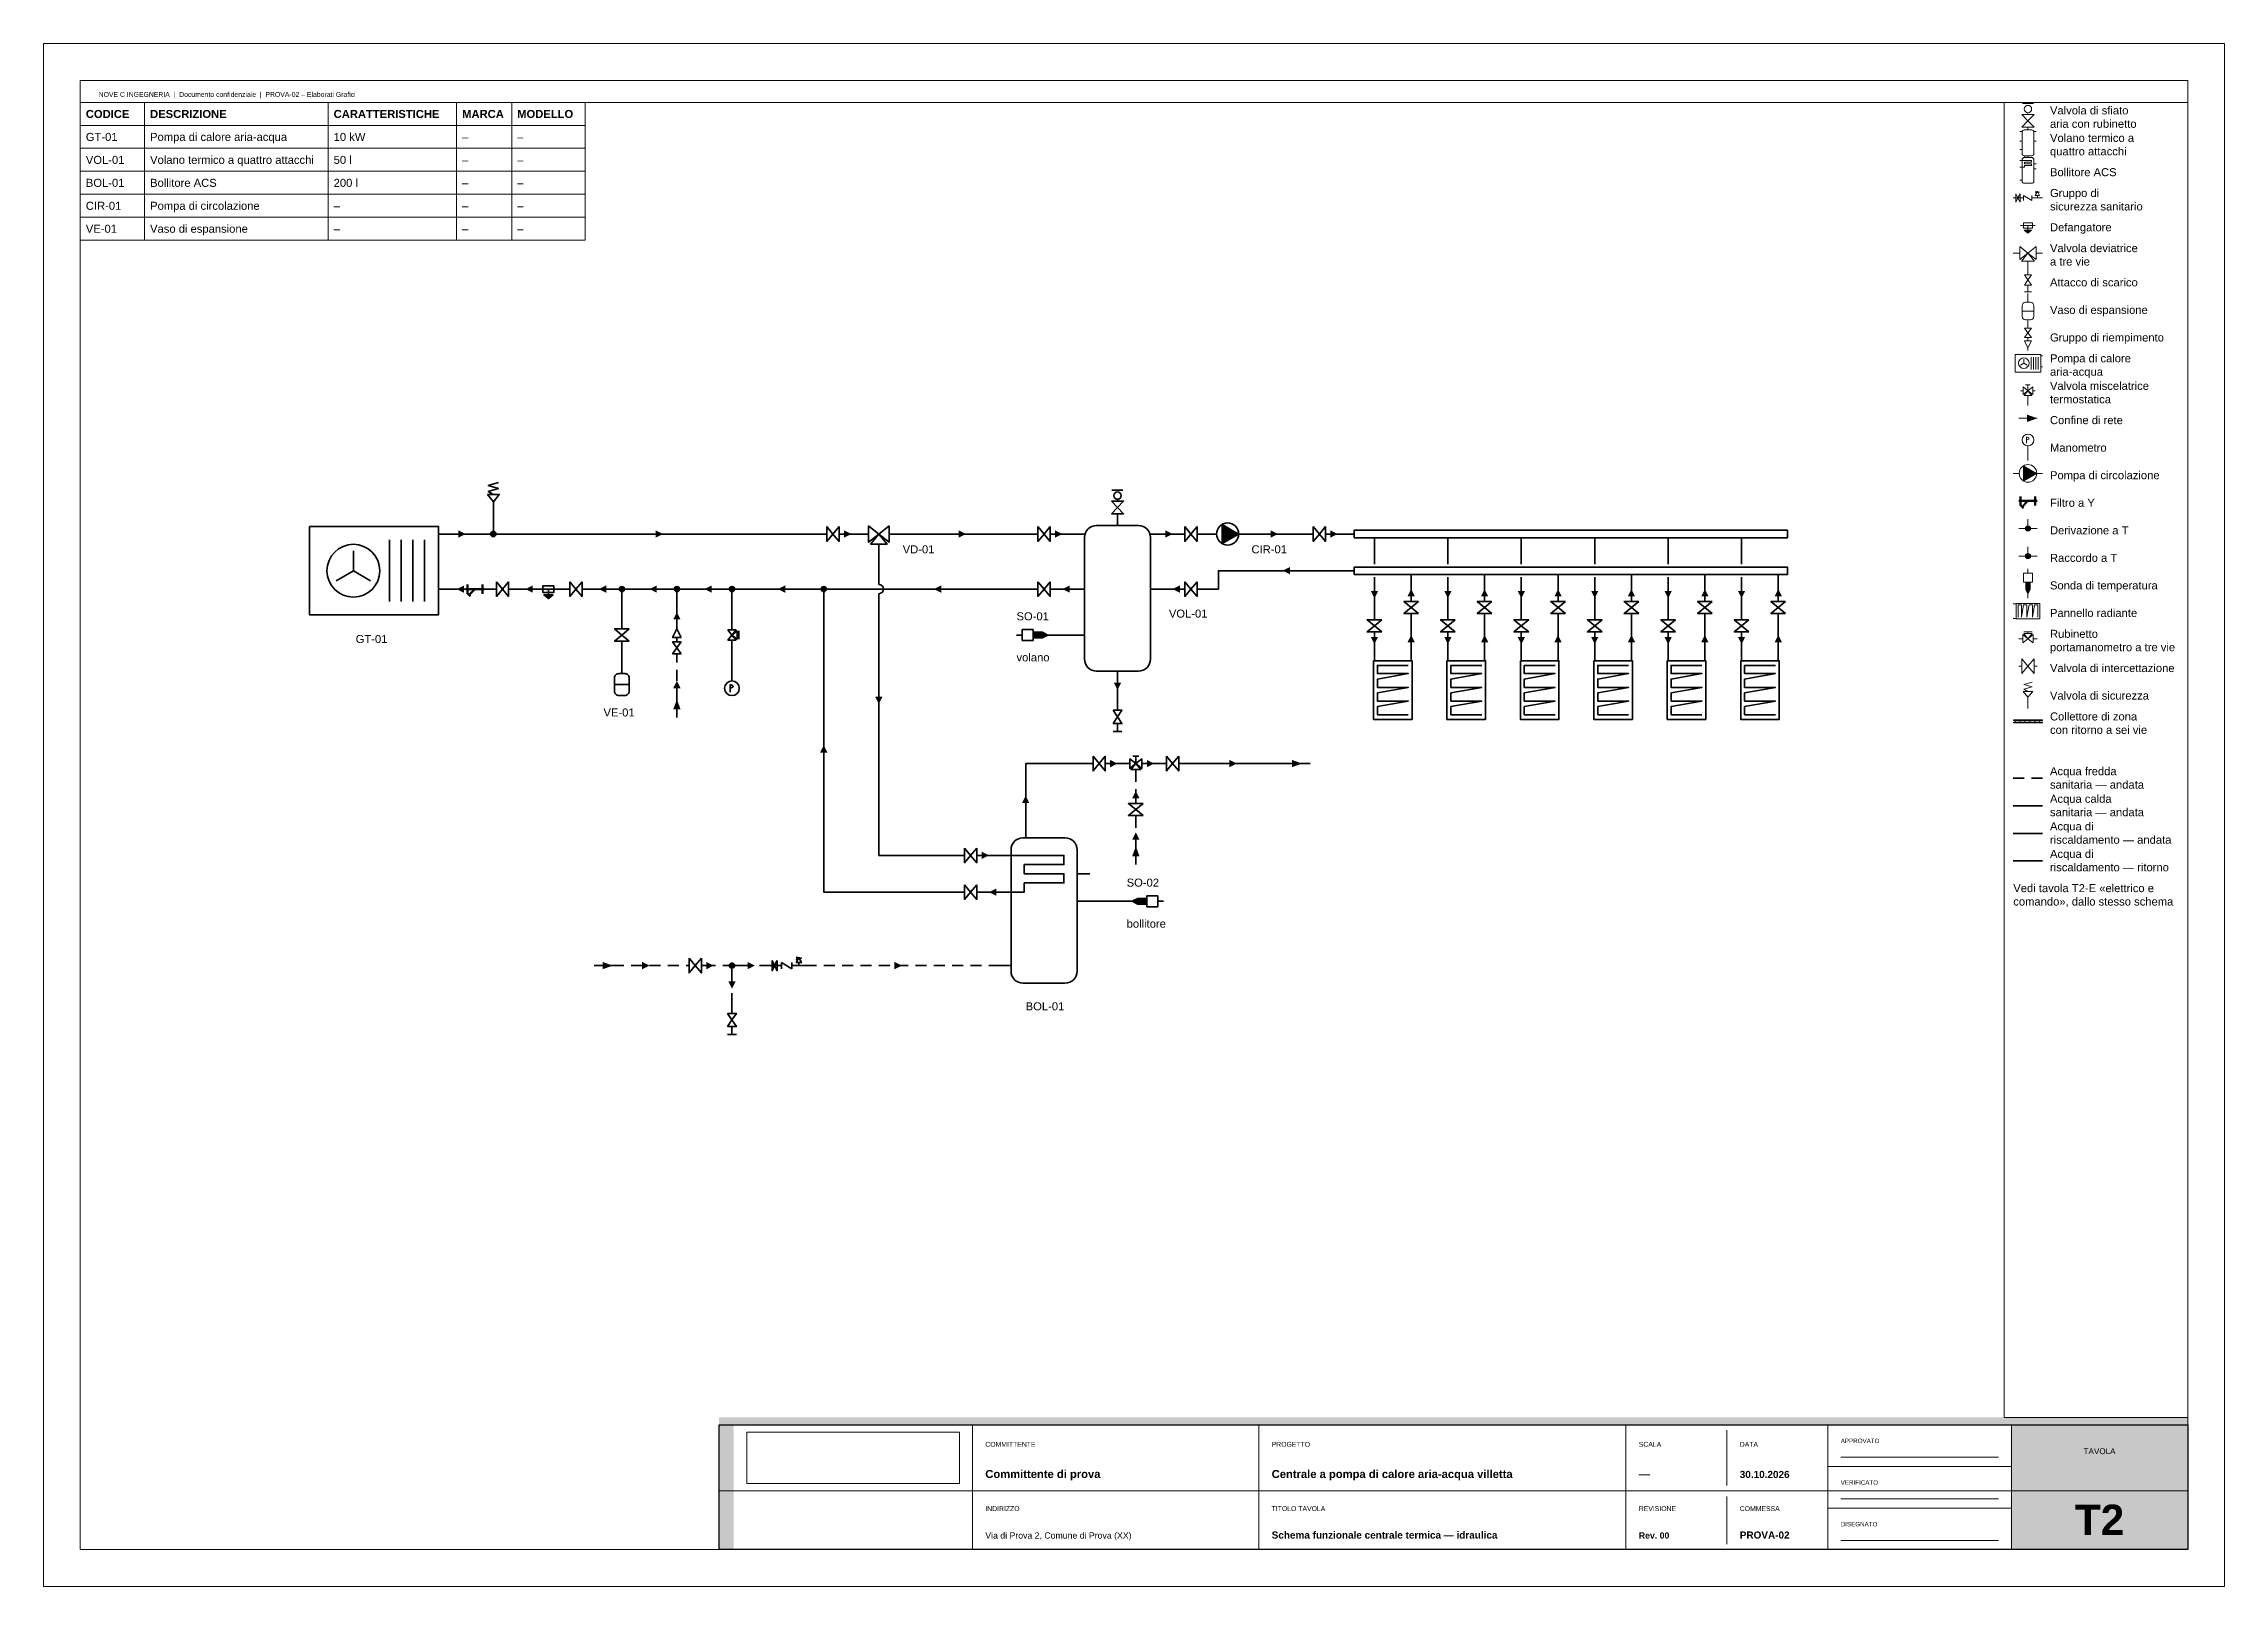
# Paper-space layout 'A2' of a CAD drawing. Header units: millimetres. Extents: x 0 to 594, y 0 to 420.
# The model-space entities are those that its viewports show. They can reach past a viewport. Long polylines and large blocks are cut down to what shows.
import ezdxf
from ezdxf.enums import TextEntityAlignment as Align

# ---------------------------------------------------------------- set-up
doc = ezdxf.new("R2010")
doc.units = ezdxf.units.MM
doc.linetypes.add('NOVEC_TRATTO_3_2', pattern=[5, 3, -2])
doc.layers.add('G-ANNO-NPLT', color=7, linetype='Continuous', lineweight=18, plot=False)
for name, color, linetype, lineweight in [('G-ANNO-TTLB', 7, 'Continuous', 18), ('M-ANNO-IDEN', 7, 'Continuous', 18), ('M-ANNO-LEGN', 7, 'Continuous', 18), ('M-ANNO-SCHD', 7, 'Continuous', 18), ('M-DIAG-EQPM', 7, 'Continuous', 35)]:
    doc.layers.add(name, color=color, linetype=linetype, lineweight=lineweight)
for name, color, linetype, lineweight, true_color in [('M-HWTR-RETN', 142, 'Continuous', 35, 0x2471a3), ('M-HWTR-SPLY', 22, 'Continuous', 35, 0xc0392b), ('P-DOMW-CPIP', 161, 'NOVEC_TRATTO_3_2', 35, 0x5dade2), ('P-DOMW-HPIP', 30, 'Continuous', 35, 0xd68910)]:
    doc.layers.add(name, color=color, linetype=linetype, lineweight=lineweight, true_color=true_color)
doc.styles.add('NOVEC_ARIAL', font='arial.ttf')
doc.styles.add('NOVEC_ARIAL_GRASSETTO', font='arialbd.ttf')
picture_1 = doc.add_image_def('image1.jpg', size_in_pixel=(2961, 716))

# ---------------------------------------------------------------- blocks, each defined once
blk = doc.blocks.new('NoveC_FlowArrow')
h = blk.add_hatch(color=0)
h.dxf.hatch_style = 1
h.paths.add_polyline_path([(0, 0), (-2, 1), (-2, -1)])
blk = doc.blocks.new('NoveC_ZoneManifoldPair6')
at = {"color": 0, "linetype": 'Continuous', "lineweight": -2}
for p, q in [((0, -2.5), (2, -2.5)), ((7.5, -3.5), (7.5, -10.75)), ((27.5, -3.5), (27.5, -10.75)), ((47.5, -3.5), (47.5, -10.75)), ((67.5, -3.5), (67.5, -10.75)), ((87.5, -3.5), (87.5, -10.75)), ((107.5, -3.5), (107.5, -10.75)), ((0, -12.5), (2, -12.5)), ((7.5, -14.25), (7.5, -15)), ((17.5, -13.5), (17.5, -15)), ((27.5, -14.25), (27.5, -15)), ((37.5, -13.5), (37.5, -15)), ((47.5, -14.25), (47.5, -15)), ((57.5, -13.5), (57.5, -15)), ((67.5, -14.25), (67.5, -15)), ((77.5, -13.5), (77.5, -15)), ((87.5, -14.25), (87.5, -15)), ((97.5, -13.5), (97.5, -15)), ((107.5, -14.25), (107.5, -15)), ((117.5, -13.5), (117.5, -15))]:
    blk.add_line(p, q, dxfattribs=at)
for points in [[(2, -1.5), (120, -1.5), (120, -3.5), (2, -3.5)], [(2, -11.5), (120, -11.5), (120, -13.5), (2, -13.5)]]:
    blk.add_lwpolyline(points, close=True, dxfattribs=at)
blk = doc.blocks.new('NoveC_UnderfloorPanel')
at = {"color": 0, "linetype": 'Continuous', "lineweight": -2}
for p, q in [((0, -2.5), (2, -2.5)), ((0, -12.5), (2, -12.5))]:
    blk.add_line(p, q, dxfattribs=at)
blk.add_lwpolyline([(2, -2.25), (18, -2.25), (18, -12.75), (2, -12.75)], close=True, dxfattribs=at)
blk.add_lwpolyline([(3.28, -11.7), (3.28, -3.3), (5.52, -3.3), (5.52, -11.7), (7.0133, -3.3), (9.2533, -3.3), (9.2533, -11.7), (10.7467, -3.3), (12.9867, -3.3), (12.9867, -11.7), (14.48, -3.3), (16.72, -3.3), (16.72, -11.7)], dxfattribs=at)
blk = doc.blocks.new('NoveC_TeeBranch')
at = {"linetype": 'Continuous', "lineweight": -2}
h = blk.add_hatch(color=0, dxfattribs=at)
h.dxf.hatch_style = 1
h.paths.add_polyline_path([(1.8, -2.5, 1), (3.2, -2.5, 1)])
at = {"color": 0, "linetype": 'Continuous', "lineweight": -2}
for p, q in [((2.5, 0), (2.5, -2.5)), ((0, -2.5), (5, -2.5))]:
    blk.add_line(p, q, dxfattribs=at)
blk.add_circle((2.5, -2.5), 0.7, dxfattribs=at)
blk = doc.blocks.new('NoveC_NetworkBoundary')
at = {"color": 0, "linetype": 'Continuous', "lineweight": -2}
blk.add_line((0, -2.5), (5, -2.5), dxfattribs=at)
blk = doc.blocks.new('NoveC_DrainConnection')
at = {"color": 0, "linetype": 'Continuous', "lineweight": -2}
for p, q in [((2.5, 0), (2.5, -3)), ((1.3, -8.8), (3.7, -8.8)), ((2.5, -6.6), (2.5, -8.8))]:
    blk.add_line(p, q, dxfattribs=at)
for points in [[(1.3, -3), (3.7, -3), (2.5, -4.8)], [(1.3, -6.6), (3.7, -6.6), (2.5, -4.8)]]:
    blk.add_lwpolyline(points, close=True, dxfattribs=at)
blk = doc.blocks.new('NoveC_HeatPumpAirWater')
at = {"color": 0, "linetype": 'Continuous', "lineweight": -2}
for p, q in [((40, -5), (37.6, -5)), ((14.368, -15), (14.368, -9.6)), ((24.224, -6.6), (24.224, -23.4)), ((27.392, -6.6), (27.392, -23.4)), ((30.56, -6.6), (30.56, -23.4)), ((33.728, -6.6), (33.728, -23.4)), ((14.368, -15), (9.688, -17.736)), ((14.368, -15), (19.048, -17.736)), ((40, -20), (37.6, -20))]:
    blk.add_line(p, q, dxfattribs=at)
blk.add_lwpolyline([(2.4, -3), (37.6, -3), (37.6, -27), (2.4, -27)], close=True, dxfattribs=at)
blk.add_circle((14.368, -15), 7.2, dxfattribs=at)
blk = doc.blocks.new('NoveC_BufferFourPort')
at = {"color": 0, "linetype": 'Continuous', "lineweight": -2}
for p, q in [((12.5, 0), (12.5, -2.7)), ((0, -5), (3.5, -5)), ((25, -5), (21.5, -5)), ((0, -20), (3.5, -20)), ((25, -20), (21.5, -20)), ((0, -32.5), (3.5, -32.5)), ((12.5, -45), (12.5, -42.3))]:
    blk.add_line(p, q, dxfattribs=at)
blk.add_lwpolyline([(6.74, -2.7), (18.26, -2.7, -0.414214), (21.5, -5.94), (21.5, -39.06, -0.414214), (18.26, -42.3), (6.74, -42.3, -0.414214), (3.5, -39.06), (3.5, -5.94, -0.414214)], format="xyb", close=True, dxfattribs=at)
blk = doc.blocks.new('NoveC_AirVentWithValve')
at = {"color": 0, "linetype": 'Continuous', "lineweight": -2}
for p, q in [((1, -0.525), (4, -0.525)), ((2.5, -3.05), (2.5, -3.525)), ((2.5, -6.975), (2.5, -7.5))]:
    blk.add_line(p, q, dxfattribs=at)
for points in [[(0.8333, -3.525), (4.1667, -3.525), (2.5, -5.25)], [(0.8333, -6.975), (4.1667, -6.975), (2.5, -5.25)]]:
    blk.add_lwpolyline(points, close=True, dxfattribs=at)
blk.add_circle((2.5, -2.05), 1, dxfattribs=at)
blk = doc.blocks.new('NoveC_TemperatureProbe')
at = {"linetype": 'Continuous', "lineweight": -2}
h = blk.add_hatch(color=0, dxfattribs=at)
h.dxf.hatch_style = 1
h.paths.add_polyline_path([(1.75, -4.5), (3.25, -4.5), (3.25, -7), (2.5, -8.5), (1.75, -7)])
at = {"color": 0, "linetype": 'Continuous', "lineweight": -2}
for p, q in [((2.5, 0), (2.5, -1.5)), ((2.5, -8.5), (2.5, -10))]:
    blk.add_line(p, q, dxfattribs=at)
for points in [[(1, -1.5), (4, -1.5), (4, -4.5), (1, -4.5)], [(1.75, -4.5), (3.25, -4.5), (3.25, -7), (2.5, -8.5), (1.75, -7)]]:
    blk.add_lwpolyline(points, close=True, dxfattribs=at)
blk = doc.blocks.new('NoveC_DhwCylinder')
at = {"color": 0, "linetype": 'Continuous', "lineweight": -2}
for p, q in [((7.5, 0), (7.5, -2.7)), ((25, -12.5), (21.5, -12.5)), ((25, -20), (21.5, -20)), ((0, -37.5), (3.5, -37.5))]:
    blk.add_line(p, q, dxfattribs=at)
blk.add_lwpolyline([(6.74, -2.7), (18.26, -2.7, -0.414214), (21.5, -5.94), (21.5, -39.06, -0.414214), (18.26, -42.3), (6.74, -42.3, -0.414214), (3.5, -39.06), (3.5, -5.94, -0.414214)], format="xyb", close=True, dxfattribs=at)
blk.add_lwpolyline([(0, -7.5), (7.1, -7.5), (17.9, -7.5), (17.9, -10), (7.1, -10), (7.1, -12.5), (17.9, -12.5), (17.9, -15), (7.1, -15), (7.1, -17.5), (0, -17.5)], dxfattribs=at)
blk = doc.blocks.new('NoveC_MixingValveThermostatic')
at = {"color": 0, "linetype": 'Continuous', "lineweight": -2}
for p, q in [((0, -5), (0.85, -5)), ((1.7, -3), (3.3, -3)), ((2.5, -5), (2.5, -3)), ((4.15, -5), (5, -5)), ((2.5, -6.65), (2.5, -10))]:
    blk.add_line(p, q, dxfattribs=at)
for points in [[(0.85, -3.68), (0.85, -6.32), (2.5, -5)], [(1.18, -6.65), (3.82, -6.65), (2.5, -5)], [(4.15, -3.68), (4.15, -6.32), (2.5, -5)]]:
    blk.add_lwpolyline(points, close=True, dxfattribs=at)
blk = doc.blocks.new('NoveC_ValveSafety')
at = {"color": 0, "linetype": 'Continuous', "lineweight": -2}
blk.add_line((2.5, -10), (2.5, -6.2), dxfattribs=at)
blk.add_lwpolyline([(0.9, -4.2), (4.1, -4.2), (2.5, -6.2)], close=True, dxfattribs=at)
blk.add_lwpolyline([(2.5, -4.2), (1.1, -3.4), (3.9, -2.6), (1.1, -1.8), (3.9, -1)], dxfattribs=at)
blk = doc.blocks.new('NoveC_DivertingValve3way')
at = {"color": 0, "linetype": 'Continuous', "lineweight": -2}
for p, q in [((0, -5), (2.2, -5)), ((7.8, -5), (10, -5)), ((5, -7.8), (5, -10))]:
    blk.add_line(p, q, dxfattribs=at)
for points in [[(2.2, -2.76), (2.2, -7.24), (5, -5)], [(2.76, -7.8), (7.24, -7.8), (5, -5)], [(7.8, -2.76), (7.8, -7.24), (5, -5)]]:
    blk.add_lwpolyline(points, close=True, dxfattribs=at)
blk = doc.blocks.new('NoveC_ExpansionConnection')
at = {"color": 0, "linetype": 'Continuous', "lineweight": -2}
for p, q in [((2.5, 0), (2.5, -3)), ((0.5, -6), (4.5, -6))]:
    blk.add_line(p, q, dxfattribs=at)
blk.add_lwpolyline([(1.7, -3), (3.3, -3, -0.414214), (4.5, -4.2), (4.5, -7.8, -0.414214), (3.3, -9), (1.7, -9, -0.414214), (0.5, -7.8), (0.5, -4.2, -0.414214)], format="xyb", close=True, dxfattribs=at)
blk = doc.blocks.new('NoveC_FillingUnit')
at = {"color": 0, "linetype": 'Continuous', "lineweight": -2}
for p, q in [((2.5, 0), (2.5, -2.4)), ((2.5, -5.6), (2.5, -6.8)), ((2.5, -9.2), (2.5, -10))]:
    blk.add_line(p, q, dxfattribs=at)
for points in [[(1.3, -2.4), (3.7, -2.4), (2.5, -4)], [(1.3, -5.6), (3.7, -5.6), (2.5, -4)], [(1.3, -6.8), (3.7, -6.8), (2.5, -9.2)]]:
    blk.add_lwpolyline(points, close=True, dxfattribs=at)
blk = doc.blocks.new('NoveC_PressureGauge')
at = {"color": 0, "linetype": 'Continuous', "lineweight": -2}
blk.add_line((2.5, -10), (2.5, -5), dxfattribs=at)
blk.add_circle((2.5, -3), 2, dxfattribs=at)
blk = doc.blocks.new('NoveC_PressureGauge_Lettera')
at = {"color": 0, "linetype": 'Continuous', "lineweight": -2}
blk.add_line((-0.5, 1), (-0.5, -1.1), dxfattribs=at)
blk.add_lwpolyline([(-0.5, 1), (-0.24, 0.92), (-0.03, 0.83), (0.14, 0.75), (0.26, 0.67), (0.33, 0.58), (0.35, 0.5), (0.33, 0.42), (0.26, 0.33), (0.14, 0.25), (-0.03, 0.17), (-0.24, 0.08), (-0.5, 0)], dxfattribs=at)
blk = doc.blocks.new('NoveC_TeeJunction')
at = {"linetype": 'Continuous', "lineweight": -2}
h = blk.add_hatch(color=0, dxfattribs=at)
h.dxf.hatch_style = 1
h.paths.add_polyline_path([(1.8, -2.5, 1), (3.2, -2.5, 1)])
at = {"color": 0, "linetype": 'Continuous', "lineweight": -2}
for p, q in [((2.5, 0), (2.5, -2.5)), ((0, -2.5), (5, -2.5))]:
    blk.add_line(p, q, dxfattribs=at)
blk.add_circle((2.5, -2.5), 0.7, dxfattribs=at)
blk = doc.blocks.new('NoveC_ValveIsolation')
at = {"color": 0, "linetype": 'Continuous', "lineweight": -2}
for p, q in [((0, -2.5), (0.8333, -2.5)), ((4.1667, -2.5), (5, -2.5))]:
    blk.add_line(p, q, dxfattribs=at)
for points in [[(0.8333, -0.5), (0.8333, -4.5), (2.5, -2.5)], [(4.1667, -0.5), (4.1667, -4.5), (2.5, -2.5)]]:
    blk.add_lwpolyline(points, close=True, dxfattribs=at)
blk = doc.blocks.new('NoveC_DhwSafetyGroup')
at = {"color": 0, "linetype": 'Continuous', "lineweight": -2}
for p, q in [((0, -2.5), (3.5, -2.5)), ((3.5, -1.66), (3.5, -3.34)), ((3.5, -1.66), (6.3, -3.34)), ((6.3, -1.66), (6.3, -3.34)), ((6.3, -2.5), (10, -2.5)), ((8.2, -2.5), (8.2, -1.7))]:
    blk.add_line(p, q, dxfattribs=at)
for points in [[(0.9, -1.1), (0.9, -3.9), (1.6, -2.5)], [(2.3, -1.1), (2.3, -3.9), (1.6, -2.5)], [(7.5, -1.7), (8.9, -1.7), (8.2, -0.3)]]:
    blk.add_lwpolyline(points, close=True, dxfattribs=at)
blk.add_lwpolyline([(8.2, -0.3), (7.5, -0.8), (8.9, -0.5), (7.5, -0.2)], dxfattribs=at)
blk = doc.blocks.new('NoveC_DirtSeparator')
at = {"linetype": 'Continuous', "lineweight": -2}
h = blk.add_hatch(color=0, dxfattribs=at)
h.dxf.hatch_style = 1
h.paths.add_polyline_path([(1.25, -6.6), (3.75, -6.6), (2.5, -7.6)])
at = {"color": 0, "linetype": 'Continuous', "lineweight": -2}
for p, q in [((0, -5), (5, -5)), ((2.5, -5), (2.5, -7.6))]:
    blk.add_line(p, q, dxfattribs=at)
for points in [[(1, -4.1), (4, -4.1), (4, -5.9), (1, -5.9)], [(1.25, -6.6), (3.75, -6.6), (2.5, -7.6)]]:
    blk.add_lwpolyline(points, close=True, dxfattribs=at)
blk = doc.blocks.new('NoveC_Strainer')
at = {"color": 0, "linetype": 'Continuous', "lineweight": -2}
for p, q in [((0, -2.5), (5, -2.5)), ((0.5, -1.25), (0.5, -3.75)), ((0.5464, -3.7464), (1.2536, -4.4536)), ((2.5, -2.5), (0.9, -4.1)), ((4.5, -1.25), (4.5, -3.75))]:
    blk.add_line(p, q, dxfattribs=at)
blk = doc.blocks.new('NoveC_PumpCirculator')
at = {"linetype": 'Continuous', "lineweight": -2}
h = blk.add_hatch(color=0, dxfattribs=at)
h.dxf.hatch_style = 1
h.paths.add_polyline_path([(3.5, -2.402), (3.5, -7.598), (8, -5)])
at = {"color": 0, "linetype": 'Continuous', "lineweight": -2}
for p, q in [((0, -5), (2, -5)), ((8, -5), (10, -5))]:
    blk.add_line(p, q, dxfattribs=at)
blk.add_lwpolyline([(3.5, -2.402), (3.5, -7.598), (8, -5)], close=True, dxfattribs=at)
blk.add_circle((5, -5), 3, dxfattribs=at)
blk = doc.blocks.new('NoveC_ValveGaugeCock3way')
at = {"color": 0, "linetype": 'Continuous', "lineweight": -2}
for p, q in [((0, -2.5), (1.1, -2.5)), ((1.38, -0.6), (3.62, -0.6)), ((2.5, -1.1), (2.5, -0.6)), ((3.9, -2.5), (5, -2.5))]:
    blk.add_line(p, q, dxfattribs=at)
for points in [[(1.1, -1.38), (1.1, -3.62), (2.5, -2.5)], [(1.38, -1.1), (3.62, -1.1), (2.5, -2.5)], [(3.9, -1.38), (3.9, -3.62), (2.5, -2.5)]]:
    blk.add_lwpolyline(points, close=True, dxfattribs=at)

msp = doc.modelspace()

# ---------------------------------------------------------------- linework, layer by layer
at = {"layer": 'M-ANNO-LEGN', "color": 161, "linetype": 'NOVEC_TRATTO_3_2', "lineweight": 35, "true_color": 0x5dade2}
msp.add_line((536.5, 220), (544.5, 220), dxfattribs=at)
at = {"layer": 'M-ANNO-LEGN', "color": 30, "linetype": 'Continuous', "lineweight": 35, "true_color": 0xd68910}
msp.add_line((536.5, 212.5), (544.5, 212.5), dxfattribs=at)
at = {"layer": 'M-ANNO-LEGN', "color": 22, "linetype": 'Continuous', "lineweight": 35, "true_color": 0xc0392b}
msp.add_line((536.5, 205), (544.5, 205), dxfattribs=at)
at = {"layer": 'M-ANNO-LEGN', "color": 142, "linetype": 'Continuous', "lineweight": 35, "true_color": 0x2471a3}
msp.add_line((536.5, 197.5), (544.5, 197.5), dxfattribs=at)
at = {"layer": 'M-ANNO-LEGN'}
msp.add_lwpolyline([(534, 404), (584, 404), (584, 46), (534, 46)], close=True, dxfattribs=at)
at = {"layer": 'M-ANNO-SCHD'}
for p, q in [((10, 404), (147.5, 404)), ((10, 404), (10, 366.5)), ((27.5, 404), (27.5, 366.5)), ((77.5, 404), (77.5, 366.5)), ((112.5, 404), (112.5, 366.5)), ((127.5, 404), (127.5, 366.5)), ((147.5, 404), (147.5, 366.5)), ((10, 397.75), (147.5, 397.75)), ((10, 391.5), (147.5, 391.5)), ((10, 385.25), (147.5, 385.25)), ((10, 379), (147.5, 379)), ((10, 372.75), (147.5, 372.75)), ((10, 366.5), (147.5, 366.5))]:
    msp.add_line(p, q, dxfattribs=at)
at = {"layer": 'M-HWTR-RETN', "flags": 128}
for points in [[(355, 276.5), (320, 276.5), (320, 271.5), (315, 271.5)], [(372.5, 269), (372.5, 274)], [(392.5, 269), (392.5, 274)], [(412.5, 269), (412.5, 274)], [(432.5, 269), (432.5, 274)], [(452.5, 269), (452.5, 274)], [(472.5, 269), (472.5, 274)], [(115, 271.5), (110, 271.5)], [(122.5, 271.5), (120, 271.5)], [(135, 271.5), (127.5, 271.5)], [(142.5, 271.5), (140, 271.5)], [(155, 271.5), (147.5, 271.5)], [(157.5, 269), (157.5, 261.5)], [(170, 271.5), (160, 271.5)], [(172.5, 261.5), (172.5, 269)], [(185, 271.5), (175, 271.5)], [(187.5, 269), (187.5, 261.5)], [(210, 271.5), (190, 271.5)], [(250, 189), (212.5, 189), (212.5, 269)], [(270, 271.5), (215, 271.5)], [(280, 271.5), (275, 271.5)], [(310, 271.5), (305, 271.5)], [(372.5, 254), (372.5, 264)], [(392.5, 254), (392.5, 264)], [(412.5, 254), (412.5, 264)], [(432.5, 254), (432.5, 264)], [(452.5, 254), (452.5, 264)], [(472.5, 254), (472.5, 264)], [(157.5, 256.5), (157.5, 251.5)], [(187.5, 256.5), (187.5, 251.5)], [(260, 189), (255, 189)]]:
    msp.add_lwpolyline(points, dxfattribs=at)
at = {"layer": 'M-HWTR-SPLY', "flags": 128}
for points in [[(122.5, 289), (122.5, 291.5)], [(110, 286.5), (120, 286.5)], [(125, 286.5), (212.5, 286.5)], [(217.5, 286.5), (222.5, 286.5)], [(232.5, 286.5), (270, 286.5)], [(275, 286.5), (280, 286.5)], [(305, 286.5), (310, 286.5)], [(315, 286.5), (317.5, 286.5)], [(327.5, 286.5), (345, 286.5)], [(350, 286.5), (355, 286.5)], [(227.5, 281.5), (227.5, 272.75)], [(362.5, 274), (362.5, 264)], [(382.5, 274), (382.5, 264)], [(402.5, 274), (402.5, 264)], [(422.5, 274), (422.5, 264)], [(442.5, 274), (442.5, 264)], [(462.5, 274), (462.5, 264)], [(227.5, 270.25), (227.5, 199), (250, 199)], [(280, 259), (275, 259)], [(362.5, 259), (362.5, 254)], [(382.5, 259), (382.5, 254)], [(402.5, 259), (402.5, 254)], [(422.5, 259), (422.5, 254)], [(442.5, 259), (442.5, 254)], [(462.5, 259), (462.5, 254)], [(292.5, 246.5), (292.5, 241.5)], [(255, 199), (260, 199)]]:
    msp.add_lwpolyline(points, dxfattribs=at)
at = {"layer": 'M-HWTR-SPLY', "linetype": 'Continuous'}
msp.add_arc((227.5, 271.5), 1.25, 270, 90, dxfattribs=at)
at = {"layer": 'P-DOMW-CPIP', "flags": 128}
for points in [[(172.5, 241.5), (172.5, 251.5)], [(297.5, 214), (297.5, 219)], [(297.5, 201.5), (297.5, 209)], [(155, 169), (175, 169)], [(180, 169), (185, 169)], [(187.5, 166.5), (187.5, 159)], [(190, 169), (197.5, 169)], [(207.5, 169), (260, 169)]]:
    msp.add_lwpolyline(points, dxfattribs=at)
at = {"layer": 'P-DOMW-HPIP', "flags": 128}
for points in [[(267.5, 206.5), (267.5, 224), (285, 224)], [(290, 224), (295, 224)], [(300, 224), (305, 224)], [(310, 224), (340, 224)], [(285, 186.5), (295, 186.5)]]:
    msp.add_lwpolyline(points, dxfattribs=at)

# ---------------------------------------------------------------- block references
at = {"layer": 'M-ANNO-LEGN', "lineweight": 18}
for name, p in [('NoveC_AirVentWithValve', (538, 404.25)), ('NoveC_NetworkBoundary', (538, 320.5)), ('NoveC_TeeBranch', (538, 290.5)), ('NoveC_TeeJunction', (538, 283)), ('NoveC_ValveGaugeCock3way', (538, 260.5)), ('NoveC_ValveIsolation', (538, 253))]:
    msp.add_blockref(name, p, dxfattribs=at)
for name, p, xscale, yscale in [('NoveC_BufferFourPort', (538.27778, 397), 0.17777777777777778, 0.17777777777777778), ('NoveC_DhwCylinder', (538.27778, 389.5), 0.17777777777777778, 0.17777777777777778), ('NoveC_DhwSafetyGroup', (536.5, 380), 0.8, 0.8), ('NoveC_DirtSeparator', (538.5, 374.5), 0.8, 0.8), ('NoveC_DivertingValve3way', (536.5, 367), 0.8, 0.8), ('NoveC_DrainConnection', (538.5, 359.5), 0.8, 0.8), ('NoveC_ExpansionConnection', (538.5, 352), 0.8, 0.8), ('NoveC_FillingUnit', (538.5, 344.5), 0.8, 0.8), ('NoveC_HeatPumpAirWater', (536.5, 336), 0.2, 0.2), ('NoveC_MixingValveThermostatic', (538.5, 329.5), 0.8, 0.8), ('NoveC_PressureGauge', (538.5, 314.5), 0.8, 0.8), ('NoveC_PressureGauge_Lettera', (540.5, 312.1), 0.8, 0.8), ('NoveC_PumpCirculator', (536.5, 307), 0.8, 0.8), ('NoveC_TemperatureProbe', (538.5, 277), 0.8, 0.8), ('NoveC_UnderfloorPanel', (536.5, 268.5), 0.4, 0.4), ('NoveC_ValveSafety', (538.5, 247), 0.8, 0.8), ('NoveC_ZoneManifoldPair6', (536.5, 236), 0.06666666666666667, 0.06666666666666667)]:
    msp.add_blockref(name, p, dxfattribs=dict(at, xscale=xscale, yscale=yscale))
at = {"layer": 'M-ANNO-LEGN', "lineweight": 50}
msp.add_blockref('NoveC_Strainer', (538, 298), dxfattribs=at)
at = {"layer": 'M-DIAG-EQPM'}
for name, p, xscale in [('NoveC_FlowArrow', (543, 318), 1.375), ('NoveC_DirtSeparator', (140, 276.5), -1), ('NoveC_FlowArrow', (342.75, 224), 1.375), ('NoveC_NetworkBoundary', (345, 226.5), -1), ('NoveC_FlowArrow', (155, 169), 1.375)]:
    msp.add_blockref(name, p, dxfattribs=dict(at, xscale=xscale))
for name, p in [('NoveC_ValveSafety', (120, 301.5)), ('NoveC_AirVentWithValve', (290, 299)), ('NoveC_BufferFourPort', (280, 291.5)), ('NoveC_HeatPumpAirWater', (70, 291.5)), ('NoveC_TeeBranch', (120, 289)), ('NoveC_ValveIsolation', (212.5, 289)), ('NoveC_DivertingValve3way', (222.5, 291.5)), ('NoveC_ValveIsolation', (270, 289)), ('NoveC_ValveIsolation', (310, 289)), ('NoveC_PumpCirculator', (317.5, 291.5)), ('NoveC_ValveIsolation', (345, 289)), ('NoveC_ZoneManifoldPair6', (355, 289)), ('NoveC_ValveIsolation', (122.5, 274)), ('NoveC_ValveIsolation', (142.5, 274)), ('NoveC_ValveIsolation', (270, 274)), ('NoveC_ValveIsolation', (310, 274)), ('NoveC_ExpansionConnection', (155, 251.5)), ('NoveC_PressureGauge_Lettera', (187.5, 244.5)), ('NoveC_DrainConnection', (290, 241.5)), ('NoveC_ValveIsolation', (285, 226.5)), ('NoveC_MixingValveThermostatic', (295, 229)), ('NoveC_ValveIsolation', (305, 226.5)), ('NoveC_DhwCylinder', (260, 206.5)), ('NoveC_ValveIsolation', (250, 201.5)), ('NoveC_ValveIsolation', (250, 191.5)), ('NoveC_NetworkBoundary', (150, 171.5)), ('NoveC_ValveIsolation', (175, 171.5)), ('NoveC_DhwSafetyGroup', (197.5, 171.5)), ('NoveC_DrainConnection', (185, 159))]:
    msp.add_blockref(name, p, dxfattribs=at)
at = {"layer": 'M-DIAG-EQPM', "lineweight": 50}
msp.add_blockref('NoveC_Strainer', (115, 274), dxfattribs=at)
at = {"layer": 'M-DIAG-EQPM'}
for name, p, rotation in [('NoveC_TeeBranch', (160, 269), 180), ('NoveC_TeeBranch', (175, 269), 180), ('NoveC_TeeBranch', (190, 269), 180), ('NoveC_TeeJunction', (215, 269), 180), ('NoveC_ValveIsolation', (375, 269), 270), ('NoveC_ValveIsolation', (395, 269), 270), ('NoveC_ValveIsolation', (415, 269), 270), ('NoveC_ValveIsolation', (435, 269), 270), ('NoveC_ValveIsolation', (455, 269), 270), ('NoveC_ValveIsolation', (475, 269), 270), ('NoveC_ValveIsolation', (160, 261.5), 270), ('NoveC_FillingUnit', (175, 251.5), 180), ('NoveC_ValveGaugeCock3way', (190, 261.5), 270), ('NoveC_ValveIsolation', (365, 264), 270), ('NoveC_ValveIsolation', (385, 264), 270), ('NoveC_ValveIsolation', (405, 264), 270), ('NoveC_ValveIsolation', (425, 264), 270), ('NoveC_ValveIsolation', (445, 264), 270), ('NoveC_ValveIsolation', (465, 264), 270), ('NoveC_TemperatureProbe', (265, 256.5), 90), ('NoveC_PressureGauge', (190, 241.5), 180), ('NoveC_ValveIsolation', (300, 214), 270), ('NoveC_TemperatureProbe', (305, 189), 270), ('NoveC_TeeBranch', (190, 166.5), 180)]:
    msp.add_blockref(name, p, dxfattribs=dict(at, rotation=rotation))
for name, p, xscale, rotation in [('NoveC_UnderfloorPanel', (360, 254), -1, 90), ('NoveC_UnderfloorPanel', (380, 254), -1, 90), ('NoveC_UnderfloorPanel', (400, 254), -1, 90), ('NoveC_UnderfloorPanel', (420, 254), -1, 90), ('NoveC_UnderfloorPanel', (440, 254), -1, 90), ('NoveC_UnderfloorPanel', (460, 254), -1, 90), ('NoveC_FlowArrow', (172.5, 241.5), 1.375, 90), ('NoveC_NetworkBoundary', (175, 236.5), -1, 270), ('NoveC_FlowArrow', (297.5, 201.5), 1.375, 90), ('NoveC_NetworkBoundary', (300, 196.5), -1, 270)]:
    msp.add_blockref(name, p, dxfattribs=dict(at, xscale=xscale, rotation=rotation))
at = {"layer": 'M-HWTR-RETN'}
for p, rotation in [((337.5, 276.5), 180), ((112.5, 271.5), 180), ((131.25, 271.5), 180), ((151.25, 271.5), 180), ((165, 271.5), 180), ((180, 271.5), 180), ((200, 271.5), 180), ((242.5, 271.5), 180), ((277.5, 271.5), 180), ((307.5, 271.5), 180), ((372.5, 271.5), 90), ((392.5, 271.5), 90), ((412.5, 271.5), 90), ((432.5, 271.5), 90), ((452.5, 271.5), 90), ((472.5, 271.5), 90), ((172.5, 265.25), 90), ((372.5, 259), 90), ((392.5, 259), 90), ((412.5, 259), 90), ((432.5, 259), 90), ((452.5, 259), 90), ((472.5, 259), 90), ((212.5, 229), 90), ((257.5, 189), 180)]:
    msp.add_blockref('NoveC_FlowArrow', p, dxfattribs=dict(at, rotation=rotation))
at = {"layer": 'M-HWTR-SPLY'}
for p in [(115, 286.5), (168.75, 286.5), (220, 286.5), (251.25, 286.5), (277.5, 286.5), (307.5, 286.5), (336.25, 286.5), (352.5, 286.5), (257.5, 199)]:
    msp.add_blockref('NoveC_FlowArrow', p, dxfattribs=at)
at = {"layer": 'M-HWTR-SPLY', "rotation": 270}
for p in [(362.5, 269), (382.5, 269), (402.5, 269), (422.5, 269), (442.5, 269), (462.5, 269), (362.5, 256.5), (382.5, 256.5), (402.5, 256.5), (422.5, 256.5), (442.5, 256.5), (462.5, 256.5), (292.5, 244), (227.5, 240.25)]:
    msp.add_blockref('NoveC_FlowArrow', p, dxfattribs=at)
at = {"layer": 'P-DOMW-CPIP'}
for p, rotation in [((172.5, 246.5), 90), ((297.5, 216.5), 90), ((297.5, 205.25), 90), ((187.5, 162.75), 270)]:
    msp.add_blockref('NoveC_FlowArrow', p, dxfattribs=dict(at, rotation=rotation))
for p in [(165, 169), (182.5, 169), (193.75, 169), (233.75, 169)]:
    msp.add_blockref('NoveC_FlowArrow', p, dxfattribs=at)
at = {"layer": 'P-DOMW-HPIP'}
for p in [(292.5, 224), (302.5, 224), (325, 224)]:
    msp.add_blockref('NoveC_FlowArrow', p, dxfattribs=at)
at = {"layer": 'P-DOMW-HPIP', "rotation": 90}
msp.add_blockref('NoveC_FlowArrow', (267.5, 215.25), dxfattribs=at)

# ---------------------------------------------------------------- texts
at = {"layer": 'M-ANNO-IDEN', "style": 'NOVEC_ARIAL'}
for s, p in [('VD-01', (234, 281.2375)), ('CIR-01', (329, 281.2375)), ('SO-01', (265, 263)), ('VOL-01', (306.5, 263.7375)), ('GT-01', (85, 256.825)), ('volano', (265, 251.825)), ('VE-01', (152.5, 236.825)), ('SO-02', (295, 190.5)), ('bollitore', (295, 179.325)), ('BOL-01', (267.5, 156.825))]:
    msp.add_text(s, height=2.1844, dxfattribs=at).set_placement(p)
at = {"layer": 'M-ANNO-LEGN', "style": 'NOVEC_ARIAL'}
for s, p in [('Valvola di sfiato', (546.5, 400.7381)), ('aria con rubinetto', (546.5, 397.0869)), ('Volano termico a', (546.5, 393.2381)), ('quattro attacchi', (546.5, 389.5869)), ('Bollitore ACS', (546.5, 383.9125)), ('Gruppo di', (546.5, 378.2381)), ('sicurezza sanitario', (546.5, 374.5869)), ('Defangatore', (546.5, 368.9125)), ('Valvola deviatrice', (546.5, 363.2381)), ('a tre vie', (546.5, 359.5869)), ('Attacco di scarico', (546.5, 353.9125)), ('Vaso di espansione', (546.5, 346.4125)), ('Gruppo di riempimento', (546.5, 338.9125)), ('Pompa di calore', (546.5, 333.2381)), ('Valvola miscelatrice', (546.5, 325.7381)), ('aria-acqua', (546.5, 329.5869)), ('termostatica', (546.5, 322.0869)), ('Confine di rete', (546.5, 316.4125)), ('Manometro', (546.5, 308.9125)), ('Pompa di circolazione', (546.5, 301.4125)), ('Filtro a Y', (546.5, 293.9125)), ('Derivazione a T', (546.5, 286.4125)), ('Raccordo a T', (546.5, 278.9125)), ('Sonda di temperatura', (546.5, 271.4125)), ('Pannello radiante', (546.5, 263.9125)), ('portamanometro a tre vie', (546.5, 254.5869)), ('Rubinetto', (546.5, 258.2381)), ('Valvola di intercettazione', (546.5, 248.9125)), ('Valvola di sicurezza', (546.5, 241.4125)), ('Collettore di zona', (546.5, 235.7381)), ('con ritorno a sei vie', (546.5, 232.0869)), ('Acqua fredda', (546.5, 220.8256)), ('Acqua calda', (546.5, 213.3256)), ('sanitaria — andata', (546.5, 217.1744)), ('Acqua di', (546.5, 205.8256)), ('sanitaria — andata', (546.5, 209.6744)), ('riscaldamento — andata', (546.5, 202.1744)), ('Acqua di', (546.5, 198.3256)), ('riscaldamento — ritorno', (546.5, 194.6744)), ('Vedi tavola T2-E «elettrico e', (536.5, 189)), ('comando», dallo stesso schema', (536.5, 185.34875))]:
    msp.add_text(s, height=2.1844, dxfattribs=at).set_placement(p)
at = {"layer": 'M-ANNO-SCHD'}
for s, style, p in [('CODICE', 'NOVEC_ARIAL_GRASSETTO', (11.5, 399.76375)), ('DESCRIZIONE', 'NOVEC_ARIAL_GRASSETTO', (29, 399.76375)), ('CARATTERISTICHE', 'NOVEC_ARIAL_GRASSETTO', (79, 399.76375)), ('MARCA', 'NOVEC_ARIAL_GRASSETTO', (114, 399.76375)), ('MODELLO', 'NOVEC_ARIAL_GRASSETTO', (129, 399.76375)), ('GT-01', 'NOVEC_ARIAL', (11.5, 393.51375)), ('Pompa di calore aria-acqua', 'NOVEC_ARIAL', (29, 393.51375)), ('10 kW', 'NOVEC_ARIAL', (79, 393.51375)), ('–', 'NOVEC_ARIAL', (114, 393.51375)), ('–', 'NOVEC_ARIAL', (129, 393.51375)), ('VOL-01', 'NOVEC_ARIAL', (11.5, 387.26375)), ('Volano termico a quattro attacchi', 'NOVEC_ARIAL', (29, 387.26375)), ('50 l', 'NOVEC_ARIAL', (79, 387.26375)), ('–', 'NOVEC_ARIAL', (114, 387.26375)), ('–', 'NOVEC_ARIAL', (129, 387.26375)), ('BOL-01', 'NOVEC_ARIAL', (11.5, 381.01375)), ('Bollitore ACS', 'NOVEC_ARIAL', (29, 381.01375)), ('200 l', 'NOVEC_ARIAL', (79, 381.01375)), ('–', 'NOVEC_ARIAL', (114, 381.01375)), ('–', 'NOVEC_ARIAL', (129, 381.01375)), ('CIR-01', 'NOVEC_ARIAL', (11.5, 374.76375)), ('Pompa di circolazione', 'NOVEC_ARIAL', (29, 374.76375)), ('–', 'NOVEC_ARIAL', (79, 374.76375)), ('–', 'NOVEC_ARIAL', (114, 374.76375)), ('–', 'NOVEC_ARIAL', (129, 374.76375)), ('VE-01', 'NOVEC_ARIAL', (11.5, 368.51375)), ('Vaso di espansione', 'NOVEC_ARIAL', (29, 368.51375)), ('–', 'NOVEC_ARIAL', (79, 368.51375)), ('–', 'NOVEC_ARIAL', (114, 368.51375)), ('–', 'NOVEC_ARIAL', (129, 368.51375))]:
    msp.add_text(s, height=2.1844, dxfattribs=dict(at, style=style)).set_placement(p)

psp = doc.layouts.new('A2')

# ---------------------------------------------------------------- hatches: boundary and pattern name
at = {"layer": 'G-ANNO-TTLB', "true_color": 0x2abfbf}
h = psp.add_hatch(color=133, dxfattribs=at)
h.dxf.hatch_style = 1
h.paths.add_polyline_path([(184, 46), (584, 46), (584, 44), (184, 44)])
at = {"layer": 'G-ANNO-TTLB', "true_color": 0x1c2e4a}
h = psp.add_hatch(color=159, dxfattribs=at)
h.dxf.hatch_style = 1
h.paths.add_polyline_path([(184, 44), (188, 44), (188, 10), (184, 10)])
at = {"layer": 'G-ANNO-TTLB', "true_color": 0x2abfbf}
h = psp.add_hatch(color=133, dxfattribs=at)
h.dxf.hatch_style = 1
h.paths.add_polyline_path([(536, 46), (584, 46), (584, 44), (536, 44)])
at = {"layer": 'G-ANNO-TTLB', "true_color": 0x1c2e4a}
h = psp.add_hatch(color=159, dxfattribs=at)
h.dxf.hatch_style = 1
h.paths.add_polyline_path([(536, 44), (584, 44), (584, 10), (536, 10)])

# ---------------------------------------------------------------- linework, layer by layer
at = {"layer": 'G-ANNO-TTLB', "color": 254, "lineweight": 9, "true_color": 0xe0e0e0}
for p, q in [((14, 404), (580, 404)), ((253, 10), (253, 44)), ((458.5, 27.5), (458.5, 42.5)), ((486, 32.667), (536, 32.667)), ((489.5, 35.167), (532.5, 35.167)), ((458.5, 11.5), (458.5, 24.5)), ((489.5, 23.833), (532.5, 23.833)), ((486, 21.333), (536, 21.333)), ((489.5, 12.5), (532.5, 12.5))]:
    psp.add_line(p, q, dxfattribs=at)
at = {"layer": 'G-ANNO-TTLB', "color": 159, "lineweight": 15, "true_color": 0x1c2e4a}
for p, q in [((253, 10), (253, 44)), ((331, 10), (331, 44)), ((431, 10), (431, 44)), ((486, 10), (486, 44)), ((536, 10), (536, 44))]:
    psp.add_line(p, q, dxfattribs=at)
at = {"layer": 'G-ANNO-TTLB', "color": 254, "lineweight": 15, "true_color": 0xe0e0e0}
psp.add_line((184, 26), (584, 26), dxfattribs=at)
at = {"layer": 'G-ANNO-TTLB', "color": 159, "lineweight": 18, "true_color": 0x1c2e4a}
psp.add_lwpolyline([(10, 410), (584, 410), (584, 10), (10, 10)], close=True, dxfattribs=at)
at = {"layer": 'G-ANNO-TTLB', "color": 159, "lineweight": 30, "true_color": 0x1c2e4a}
psp.add_lwpolyline([(184, 44), (584, 44), (584, 10), (184, 10)], close=True, dxfattribs=at)

# ---------------------------------------------------------------- texts
at = {"layer": 'G-ANNO-TTLB', "color": 253, "true_color": 0x999999, "style": 'NOVEC_ARIAL'}
for s, height, p in [('NOVE C INGEGNERIA  |  Documento confidenziale  |  PROVA-02 – Elaborati Grafici', 1.3349, (15, 405.5)), ('COMMITTENTE', 1.3349, (256.5, 38)), ('PROGETTO', 1.3349, (334.5, 38)), ('SCALA', 1.3349, (434.5, 38)), ('DATA', 1.3349, (462, 38)), ('APPROVATO', 1.2136, (489.5, 39)), ('VERIFICATO', 1.2136, (489.5, 27.667)), ('INDIRIZZO', 1.3349, (256.5, 20.5)), ('TITOLO TAVOLA', 1.3349, (334.5, 20.5)), ('REVISIONE', 1.3349, (434.5, 20.5)), ('COMMESSA', 1.3349, (462, 20.5)), ('DISEGNATO', 1.2136, (489.5, 16.333))]:
    psp.add_text(s, height=height, dxfattribs=at).set_placement(p)
at = {"layer": 'G-ANNO-TTLB', "color": 255, "true_color": 0xffffff, "transparency": 33554559, "style": 'NOVEC_ARIAL'}
psp.add_text('TAVOLA', height=1.5777, dxfattribs=at).set_placement((560, 36), align=Align.CENTER)
at = {"layer": 'G-ANNO-TTLB', "color": 59, "true_color": 0x2d2d2d}
for s, height, style, p in [('Committente di prova', 2.1844, 'NOVEC_ARIAL_GRASSETTO', (256.5, 29.5)), ('Centrale a pompa di calore aria-acqua villetta', 2.1844, 'NOVEC_ARIAL_GRASSETTO', (334.5, 29.5)), ('—', 2.184, 'NOVEC_ARIAL_GRASSETTO', (434.5, 29.5)), ('30.10.2026', 1.9417, 'NOVEC_ARIAL_GRASSETTO', (462, 29.5)), ('Via di Prova 2, Comune di Prova (XX)', 1.6989, 'NOVEC_ARIAL', (256.5, 13)), ('Schema funzionale centrale termica — idraulica', 1.9417, 'NOVEC_ARIAL_GRASSETTO', (334.5, 13)), ('Rev. 00', 1.6989, 'NOVEC_ARIAL_GRASSETTO', (434.5, 13)), ('PROVA-02', 1.9417, 'NOVEC_ARIAL_GRASSETTO', (462, 13))]:
    psp.add_text(s, height=height, dxfattribs=dict(at, style=style)).set_placement(p)
at = {"layer": 'G-ANNO-TTLB', "color": 255, "true_color": 0xffffff, "style": 'NOVEC_ARIAL_GRASSETTO'}
psp.add_text('T2', height=8.2521, dxfattribs=at).set_placement((560, 14), align=Align.CENTER)

# ---------------------------------------------------------------- pictures from other files: only their frames are drawn
at = {"layer": 'G-ANNO-TTLB'}
image = psp.add_image(picture_1, insert=(191.552, 28), size_in_units=(57.896, 14), dxfattribs=at)

# ---------------------------------------------------------------- viewports
at = {"layer": 'G-ANNO-NPLT'}
psp.add_viewport(center=(297, 210), size=(594, 420), view_center_point=(297, 210), view_height=420, dxfattribs=at)

doc.saveas('drawing.dxf')
